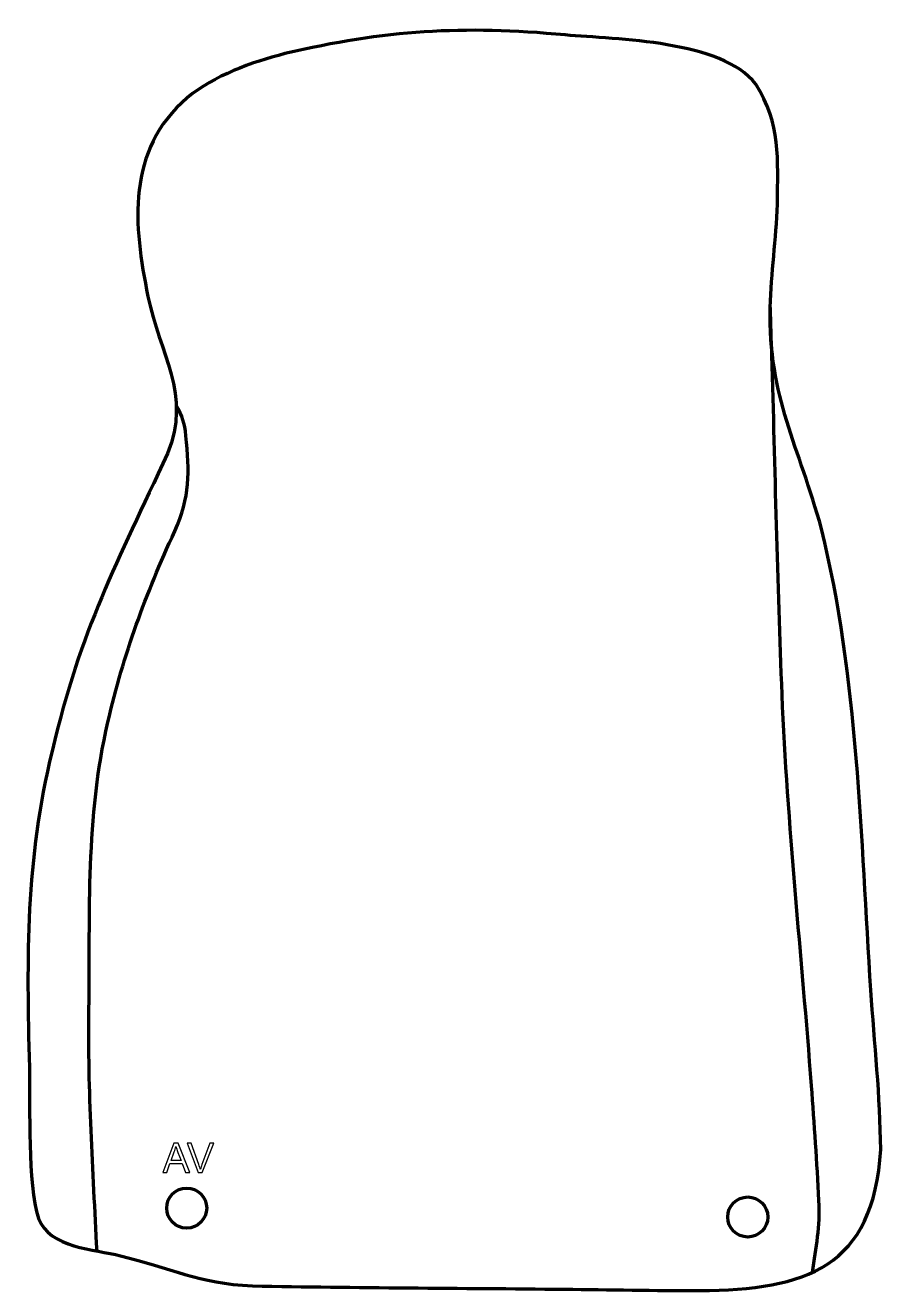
# Model space of a CAD drawing. Header units: millimetres. Extents: x 1021 to 1555, y -17 to 774.
import ezdxf

# ---------------------------------------------------------------- set-up
doc = ezdxf.new("R2010")
doc.units = ezdxf.units.MM
doc.header["$MEASUREMENT"] = 0
doc.layers.add('layer 2', color=7, linetype='Continuous')
doc.layers.add('layer 3', color=7, linetype='Continuous')

msp = doc.modelspace()

# ---------------------------------------------------------------- linework, layer by layer
at = {"layer": 'layer 2', "color": 142, "lineweight": 200}
for centre in [(1121.8066, 34.9991), (1471.9826, 29.4428)]:
    msp.add_ellipse(centre, major_axis=(0, 12.5), ratio=1, dxfattribs=at)
at = {"layer": 'layer 2', "color": 142, "lineweight": 158}
for points in [[(1485.9252, 597.4387), (1486.2262, 587.4203), (1486.5273, 577.402), (1486.8283, 567.3836), (1486.8283, 567.3836), (1488.9329, 496.8567), (1490.3214, 426.059), (1493.2166, 355.5871), (1493.2166, 355.5871), (1496.5187, 275.2085), (1505.583, 191.9262), (1511.564, 111.4043), (1511.564, 111.4043), (1513.3379, 87.5018), (1514.9741, 63.5788), (1516.2397, 39.6433), (1516.2397, 39.6433), (1517.1022, 23.1984), (1514.479, 10.8311), (1512.2513, -5.1544)], [(1065.8267, 8.1663), (1063.3427, 58.8733), (1060.0629, 108.136), (1060.7835, 159.0289), (1060.7835, 159.0289), (1061.5835, 220.0066), (1058.7534, 278.3864), (1072.5963, 338.4004), (1072.5963, 338.4004), (1082.7116, 381.6368), (1095.8761, 417.5181), (1114.3538, 457.7819), (1114.3538, 457.7819), (1123.9886, 478.7764), (1123.5642, 494.8412), (1121.3139, 517.2801), (1121.3139, 517.2801), (1120.481, 525.585), (1119.3064, 529.2017), (1115.252, 536.4691)]]:
    msp.add_open_spline(points, degree=3, knots=[0, 0, 0, 0, 0.16666667, 0.16666667, 0.16666667, 0.16666667, 0.33333333, 0.33333333, 0.33333333, 0.33333333, 0.5, 0.5, 0.5, 0.5, 0.66666667, 0.66666667, 0.66666667, 0.66666667, 1, 1, 1, 1], dxfattribs=at)
at = {"layer": 'layer 2', "color": 142}
for points, knots in [([(1106.8195, 57.2592), (1106.8195, 57.2592), (1113.796, 75.4456), (1113.796, 75.4456), (1113.796, 75.4456), (1113.796, 75.4456), (1116.4419, 75.4456), (1116.4419, 75.4456), (1116.4419, 75.4456), (1116.4419, 75.4456), (1123.846, 57.2592), (1123.846, 57.2592), (1123.846, 57.2592), (1123.846, 57.2592), (1121.107, 57.2592), (1121.107, 57.2592), (1121.107, 57.2592), (1121.107, 57.2592), (1119.003, 62.771), (1119.003, 62.771), (1119.003, 62.771), (1119.003, 62.771), (1111.3449, 62.771), (1111.3449, 62.771), (1111.3449, 62.771), (1111.3449, 62.771), (1109.3722, 57.2592), (1109.3722, 57.2592), (1109.3722, 57.2592), (1109.3722, 57.2592), (1106.8195, 57.2592), (1106.8195, 57.2592)], [0, 0, 0, 0, 0.11111111, 0.11111111, 0.11111111, 0.11111111, 0.22222222, 0.22222222, 0.22222222, 0.22222222, 0.33333333, 0.33333333, 0.33333333, 0.33333333, 0.44444444, 0.44444444, 0.44444444, 0.44444444, 0.55555556, 0.55555556, 0.55555556, 0.55555556, 0.66666667, 0.66666667, 0.66666667, 0.66666667, 0.77777778, 0.77777778, 0.77777778, 0.77777778, 1, 1, 1, 1]), ([(1112.0519, 64.7268), (1112.0519, 64.7268), (1118.2495, 64.7268), (1118.2495, 64.7268), (1118.2495, 64.7268), (1118.2495, 64.7268), (1116.353, 69.7687), (1116.353, 69.7687), (1116.353, 69.7687), (1115.7815, 71.3012), (1115.3497, 72.5669), (1115.0491, 73.566), (1115.0491, 73.566), (1114.7993, 72.3807), (1114.4649, 71.2165), (1114.0458, 70.065), (1114.0458, 70.065), (1114.0458, 70.065), (1112.0519, 64.7268), (1112.0519, 64.7268)], [0, 0, 0, 0, 0.16666667, 0.16666667, 0.16666667, 0.16666667, 0.33333333, 0.33333333, 0.33333333, 0.33333333, 0.5, 0.5, 0.5, 0.5, 0.66666667, 0.66666667, 0.66666667, 0.66666667, 1, 1, 1, 1]), ([(1129.053, 57.2592), (1129.053, 57.2592), (1122.0257, 75.4456), (1122.0257, 75.4456), (1122.0257, 75.4456), (1122.0257, 75.4456), (1124.6334, 75.4456), (1124.6334, 75.4456), (1124.6334, 75.4456), (1124.6334, 75.4456), (1129.3578, 62.2291), (1129.3578, 62.2291), (1129.3578, 62.2291), (1129.7346, 61.1708), (1130.0563, 60.1802), (1130.3103, 59.2531), (1130.3103, 59.2531), (1130.5897, 60.2479), (1130.9157, 61.2385), (1131.2882, 62.2291), (1131.2882, 62.2291), (1131.2882, 62.2291), (1136.1904, 75.4456), (1136.1904, 75.4456), (1136.1904, 75.4456), (1136.1904, 75.4456), (1138.6457, 75.4456), (1138.6457, 75.4456), (1138.6457, 75.4456), (1138.6457, 75.4456), (1131.5549, 57.2592), (1131.5549, 57.2592), (1131.5549, 57.2592), (1131.5549, 57.2592), (1129.053, 57.2592), (1129.053, 57.2592)], [0, 0, 0, 0, 0.1, 0.1, 0.1, 0.1, 0.2, 0.2, 0.2, 0.2, 0.3, 0.3, 0.3, 0.3, 0.4, 0.4, 0.4, 0.4, 0.5, 0.5, 0.5, 0.5, 0.6, 0.6, 0.6, 0.6, 0.7, 0.7, 0.7, 0.7, 0.8, 0.8, 0.8, 0.8, 1, 1, 1, 1])]:
    msp.add_open_spline(points, degree=3, knots=knots, dxfattribs=at)
at = {"layer": 'layer 3', "color": 242, "lineweight": 158}
msp.add_open_spline([(1183.0049, 755.9088), (1245.6517, 770.5085), (1294.1137, 773.5838), (1358.0976, 767.5441), (1358.0976, 767.5441), (1390.0991, 764.8211), (1456.3069, 764.1844), (1476.9237, 736.8455), (1476.9237, 736.8455), (1492.8308, 712.1952), (1490.6805, 689.8236), (1490.5253, 661.8682), (1490.5253, 661.8682), (1489.6583, 640.2049), (1486.6671, 618.7703), (1485.9252, 597.4387), (1485.9252, 597.4387), (1485.0208, 540.5027), (1504.0279, 510.7777), (1517.9847, 459.1312), (1517.9847, 459.1312), (1540.9419, 366.9532), (1542.5242, 265.7548), (1548.8166, 171.0083), (1548.8166, 171.0083), (1551.0286, 138.373), (1554.7285, 104.1914), (1554.9455, 71.6195), (1554.9455, 71.6195), (1550.7646, -2.1161), (1507.9741, -16.1346), (1442.0647, -16.4664), (1442.0647, -16.4664), (1414.0567, -16.5727), (1385.5653, -15.9123), (1357.499, -15.6345), (1357.499, -15.6345), (1292.6695, -14.9905), (1227.6799, -14.7175), (1162.873, -13.5993), (1162.873, -13.5993), (1129.1012, -11.9093), (1111.514, -2.3507), (1080.4767, 5.2824), (1080.4767, 5.2824), (1064.3822, 9.2405), (1036.0817, 10.2476), (1029.3731, 28.4809), (1029.3731, 28.4809), (1022.2923, 51.0001), (1024.1321, 97.283), (1023.6076, 122.667), (1023.6076, 122.667), (1021.8972, 192.6167), (1021.0812, 251.5713), (1037.7477, 320.3135), (1037.7477, 320.3135), (1055.8123, 397.1422), (1078.2638, 437.8953), (1109.8822, 506.2829), (1109.8822, 506.2829), (1124.9182, 542.7371), (1104.8607, 568.8916), (1097.6397, 604.1511), (1097.6397, 604.1511), (1088.5431, 648.9149), (1083.9423, 695.3599), (1122.1198, 728.3705), (1122.1198, 728.3705), (1139.418, 742.3708), (1161.7338, 750.3219), (1183.0049, 755.9088)], degree=3, knots=[0, 0, 0, 0, 0.05263158, 0.05263158, 0.05263158, 0.05263158, 0.10526316, 0.10526316, 0.10526316, 0.10526316, 0.15789474, 0.15789474, 0.15789474, 0.15789474, 0.21052632, 0.21052632, 0.21052632, 0.21052632, 0.26315789, 0.26315789, 0.26315789, 0.26315789, 0.31578947, 0.31578947, 0.31578947, 0.31578947, 0.36842105, 0.36842105, 0.36842105, 0.36842105, 0.42105263, 0.42105263, 0.42105263, 0.42105263, 0.47368421, 0.47368421, 0.47368421, 0.47368421, 0.52631579, 0.52631579, 0.52631579, 0.52631579, 0.57894737, 0.57894737, 0.57894737, 0.57894737, 0.63157895, 0.63157895, 0.63157895, 0.63157895, 0.68421053, 0.68421053, 0.68421053, 0.68421053, 0.73684211, 0.73684211, 0.73684211, 0.73684211, 0.78947368, 0.78947368, 0.78947368, 0.78947368, 0.84210526, 0.84210526, 0.84210526, 0.84210526, 0.89473684, 0.89473684, 0.89473684, 0.89473684, 1, 1, 1, 1], dxfattribs=at)

doc.saveas('drawing.dxf')
